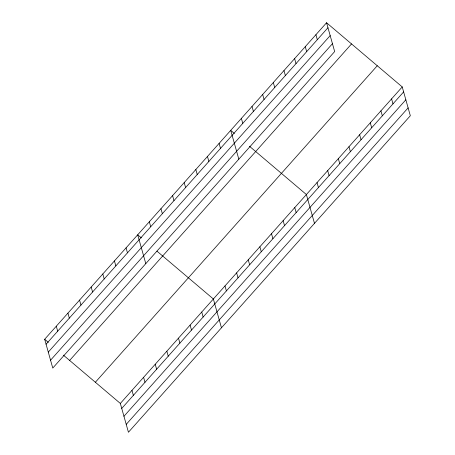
<?xml version="1.0" encoding="UTF-8"?>
<svg xmlns="http://www.w3.org/2000/svg" width="455" height="455" viewBox="0 0 455 455"><rect width="100%" height="100%" fill="white"/><g stroke="black" fill="none" stroke-linecap="round" stroke-linejoin="round"><path stroke-width="0.68" d="M326.565 22.75L334.664 51.563L52.769 368.072L44.67 339.259L326.565 22.75L402.231 86.928L410.33 115.741L128.435 432.25L120.336 403.437L63.399 355.145M46.069 344.242L327.964 27.732M48.281 352.107L330.176 35.598M50.556 360.206L332.451 43.697M69.638 360.44L351.533 43.93M95.368 382.257L377.263 65.747M120.336 403.437L402.231 86.928M121.735 408.419L403.63 91.91M123.948 416.285L405.843 99.776M126.223 424.384L408.118 107.875M234.359 133.451L230.719 130.363L238.818 159.176M249.448 146.248L306.386 194.541L314.485 223.354M141.334 237.897L137.694 234.808L145.793 263.627M156.941 251.137L213.361 298.986L221.46 327.805M44.67 339.259L48.31 342.348M391.584 98.883L392.983 103.865M380.932 110.844L382.337 115.826M370.285 122.799L371.684 127.781M359.632 134.754L361.037 139.736M348.985 146.715L350.384 151.697M315.918 34.705L317.317 39.693M338.338 158.67L339.737 163.652M305.265 46.666L306.664 51.648M327.685 170.625L329.084 175.607M294.618 58.621L296.017 63.603M317.038 182.586L318.437 187.568M283.965 70.576L285.37 75.564M273.318 82.537L274.718 87.519M294.76 207.599L296.159 212.582M262.666 94.492L264.071 99.474M252.019 106.447L253.418 111.429M283.129 220.652L284.534 225.635M241.372 118.408L242.771 123.39M271.504 233.711L272.903 238.693M259.873 246.764L261.278 251.746M219.094 143.422L220.493 148.404M248.248 259.822L249.647 264.804M207.463 156.475L208.862 161.457M236.617 272.875L238.016 277.857M195.838 169.533L197.237 174.515M224.992 285.933L226.391 290.916M184.207 182.586L185.606 187.568M172.582 195.644L173.981 200.627M201.736 312.045L203.135 317.027M160.951 208.697L162.35 213.685M190.105 325.103L191.504 330.085M149.325 221.756L150.724 226.738M178.479 338.156L179.879 343.138M166.849 351.214L168.248 356.197M126.063 247.867L127.468 252.849M155.223 364.267L156.622 369.25M114.438 260.925L115.837 265.908M143.592 377.326L144.991 382.308M102.807 273.978L104.212 278.961M131.967 390.379L133.366 395.367M91.182 287.037L92.581 292.019M79.551 300.09L80.956 305.072M67.926 313.148L69.325 318.13M56.295 326.201L57.7 331.189"/></g></svg>
